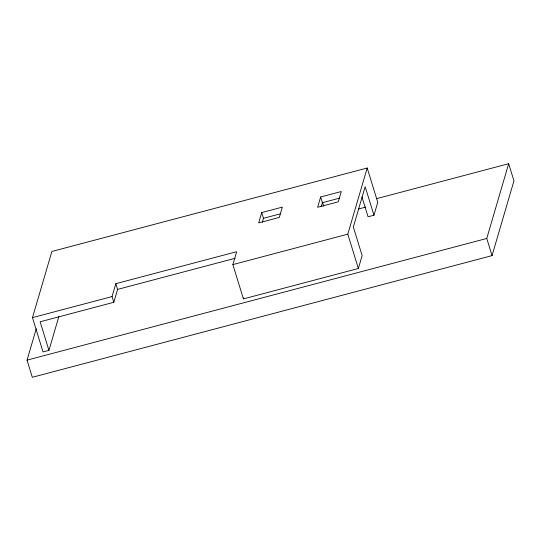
<?xml version="1.0" encoding="UTF-8"?>
<svg xmlns="http://www.w3.org/2000/svg" width="541" height="541" viewBox="0 0 541 541"><rect width="100%" height="100%" fill="white"/><g stroke="black" fill="none" stroke-linecap="round" stroke-linejoin="round"><path stroke-width="0.81" d="M58.854 316.546L48.94 350.379L43.043 351.941L32.487 317.628L51.882 251.47L367.197 168.014L377.753 202.32L373.973 215.21L368.076 216.772L361.949 196.985M376.394 198.723L508.675 163.707L513.95 180.863L492.04 255.616L32.325 377.293L27.05 360.137L36.24 328.786M48.94 350.379L40.142 321.787L113.813 302.291L112.055 296.569L115.835 283.68L236.654 251.707L232.873 264.596L243.43 298.903L358.358 268.485L362.139 255.595L353.341 227.004L365.148 186.719L373.973 215.21M113.813 302.291L117.593 289.401L115.835 283.68M261.716 212.579L258.693 222.885L279.318 217.428L282.341 207.115L261.716 212.579L263.474 218.294L262.311 222.263M243.43 298.903L243.768 297.76M320.651 196.978L317.628 207.291L338.26 201.827L341.276 191.521L320.651 196.978L322.409 202.692L321.246 206.662M358.358 268.485L347.802 234.172L367.197 168.014M492.04 255.616L486.765 238.459L508.675 163.707M263.474 218.294L280.137 213.884M322.409 202.692L339.863 198.074M358.494 209.009L365.73 207.088M117.593 289.401L235.146 258.287M32.487 317.628L112.055 296.569M232.873 264.596L347.802 234.172M27.05 360.137L486.765 238.459M322.51 202.212L323.728 206.182"/></g></svg>
